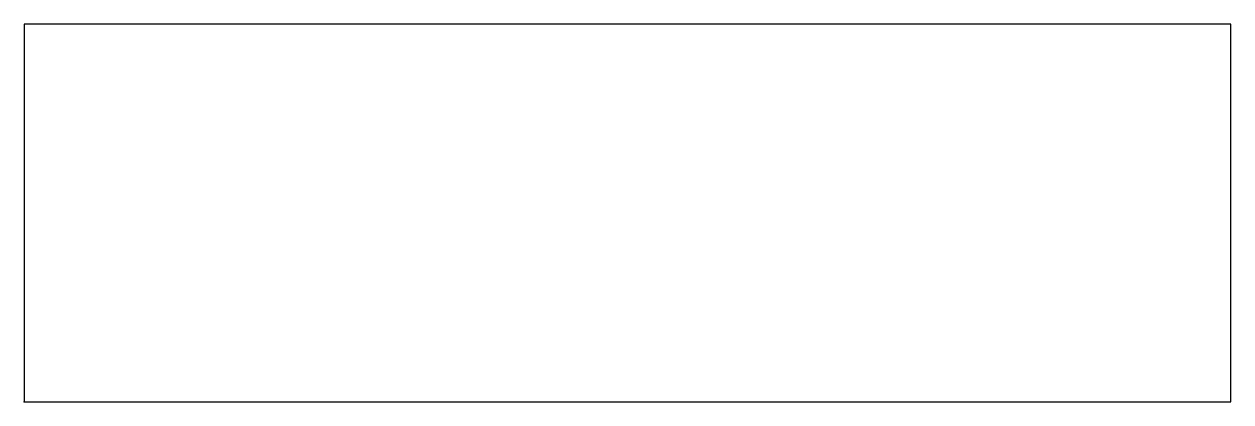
# Model space of a CAD drawing. Header units: millimetres. Extents: x 0 to 80, y 0 to 25.
import ezdxf

# ---------------------------------------------------------------- set-up
doc = ezdxf.new("R2010")
doc.units = ezdxf.units.MM
doc.header["$MEASUREMENT"] = 0
doc.layers.add('Kabels Ultrasoon v1_Sketch1', color=7, linetype='Continuous')

msp = doc.modelspace()

# ---------------------------------------------------------------- linework, layer by layer
at = {"layer": 'Kabels Ultrasoon v1_Sketch1'}
for p, q in [((0, 25), (0, 0)), ((80, 25), (0, 25)), ((80, 0), (80, 25)), ((0, 0), (80, 0))]:
    msp.add_line(p, q, dxfattribs=at)
msp.add_point((0, 0), dxfattribs=at)

doc.saveas('drawing.dxf')
